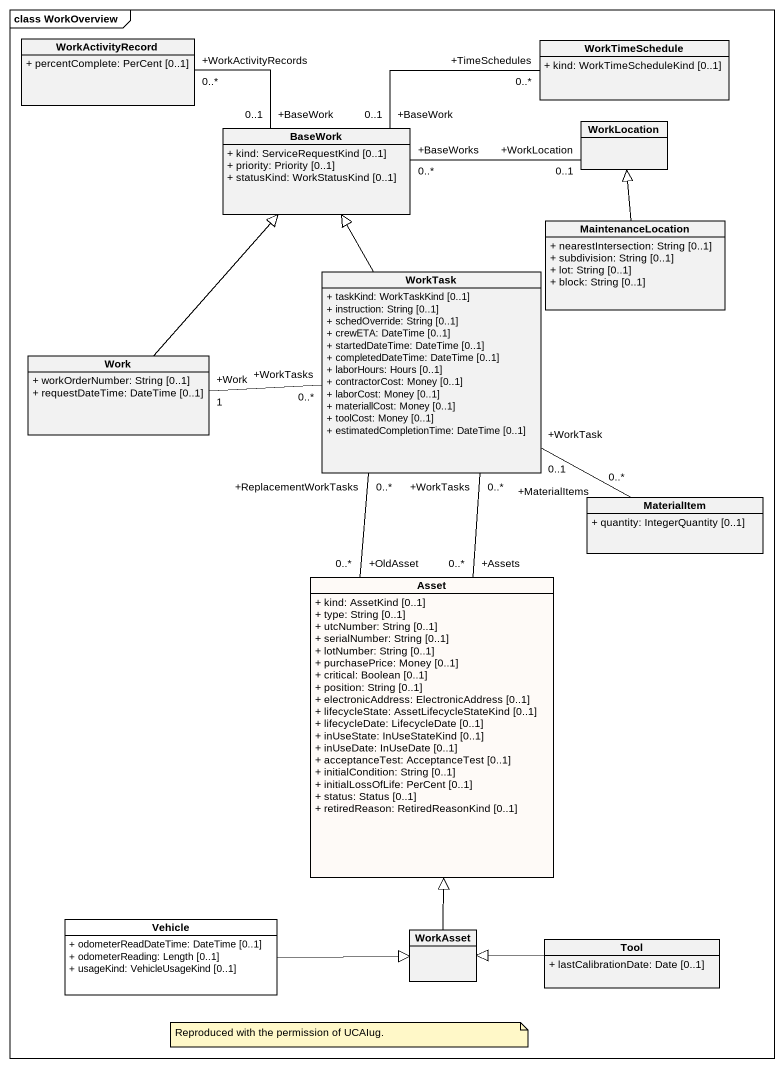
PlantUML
@startuml
mainframe class WorkOverview
hide circle
hide empty members
skinparam classAttributeIconSize 0
class WorkActivityRecord {
  + percentComplete: PerCent [0..1]
}
class WorkTimeSchedule {
  + kind: WorkTimeScheduleKind [0..1]
}
class BaseWork {
  + kind: ServiceRequestKind [0..1]
  + priority: Priority [0..1]
  + statusKind: WorkStatusKind [0..1]
}
class WorkLocation
class MaintenanceLocation {
  + nearestIntersection: String [0..1]
  + subdivision: String [0..1]
  + lot: String [0..1]
  + block: String [0..1]
}
class WorkTask {
  + taskKind: WorkTaskKind [0..1]
  + instruction: String [0..1]
  + schedOverride: String [0..1]
  + crewETA: DateTime [0..1]
  + startedDateTime: DateTime [0..1]
  + completedDateTime: DateTime [0..1]
  + laborHours: Hours [0..1]
  + contractorCost: Money [0..1]
  + laborCost: Money [0..1]
  + materiallCost: Money [0..1]
  + toolCost: Money [0..1]
  + estimatedCompletionTime: DateTime [0..1]
}
class Work {
  + workOrderNumber: String [0..1]
  + requestDateTime: DateTime [0..1]
}
class MaterialItem {
  + quantity: IntegerQuantity [0..1]
}
class Asset #FEFAF7 {
  + kind: AssetKind [0..1]
  + type: String [0..1]
  + utcNumber: String [0..1]
  + serialNumber: String [0..1]
  + lotNumber: String [0..1]
  + purchasePrice: Money [0..1]
  + critical: Boolean [0..1]
  + position: String [0..1]
  + electronicAddress: ElectronicAddress [0..1]
  + lifecycleState: AssetLifecycleStateKind [0..1]
  + lifecycleDate: LifecycleDate [0..1]
  + inUseState: InUseStateKind [0..1]
  + inUseDate: InUseDate [0..1]
  + acceptanceTest: AcceptanceTest [0..1]
  + initialCondition: String [0..1]
  + initialLossOfLife: PerCent [0..1]
  + status: Status [0..1]
  + retiredReason: RetiredReasonKind [0..1]
}
class Vehicle #FFFFFF {
  + odometerReadDateTime: DateTime [0..1]
  + odometerReading: Length [0..1]
  + usageKind: VehicleUsageKind [0..1]
}
class WorkAsset
class Tool {
  + lastCalibrationDate: Date [0..1]
}
BaseWork "+BaseWork\n0..1" -left- "+WorkActivityRecords\n0..*" WorkActivityRecord
BaseWork "+BaseWork\n0..1" -right- "+TimeSchedules\n0..*" WorkTimeSchedule
BaseWork "+BaseWorks\n0..*" -right- "+WorkLocation\n0..1" WorkLocation
MaintenanceLocation -up-|> WorkLocation
WorkTask -up-|> BaseWork
WorkTask "+WorkTask\n0..1" -- "+MaterialItems\n0..*" MaterialItem
WorkTask "+ReplacementWorkTasks\n0..*" -- "+OldAsset\n0..*" Asset
WorkTask "+WorkTasks\n0..*" -- "+Assets\n0..*" Asset
Work -up-|> BaseWork
Work "+Work\n1" -right- "+WorkTasks\n0..*" WorkTask
Vehicle -right-|> WorkAsset
WorkAsset -up-|> Asset
Tool -left-|> WorkAsset
note as N1
  Reproduced with the permission of UCAIug.
end note
@enduml
